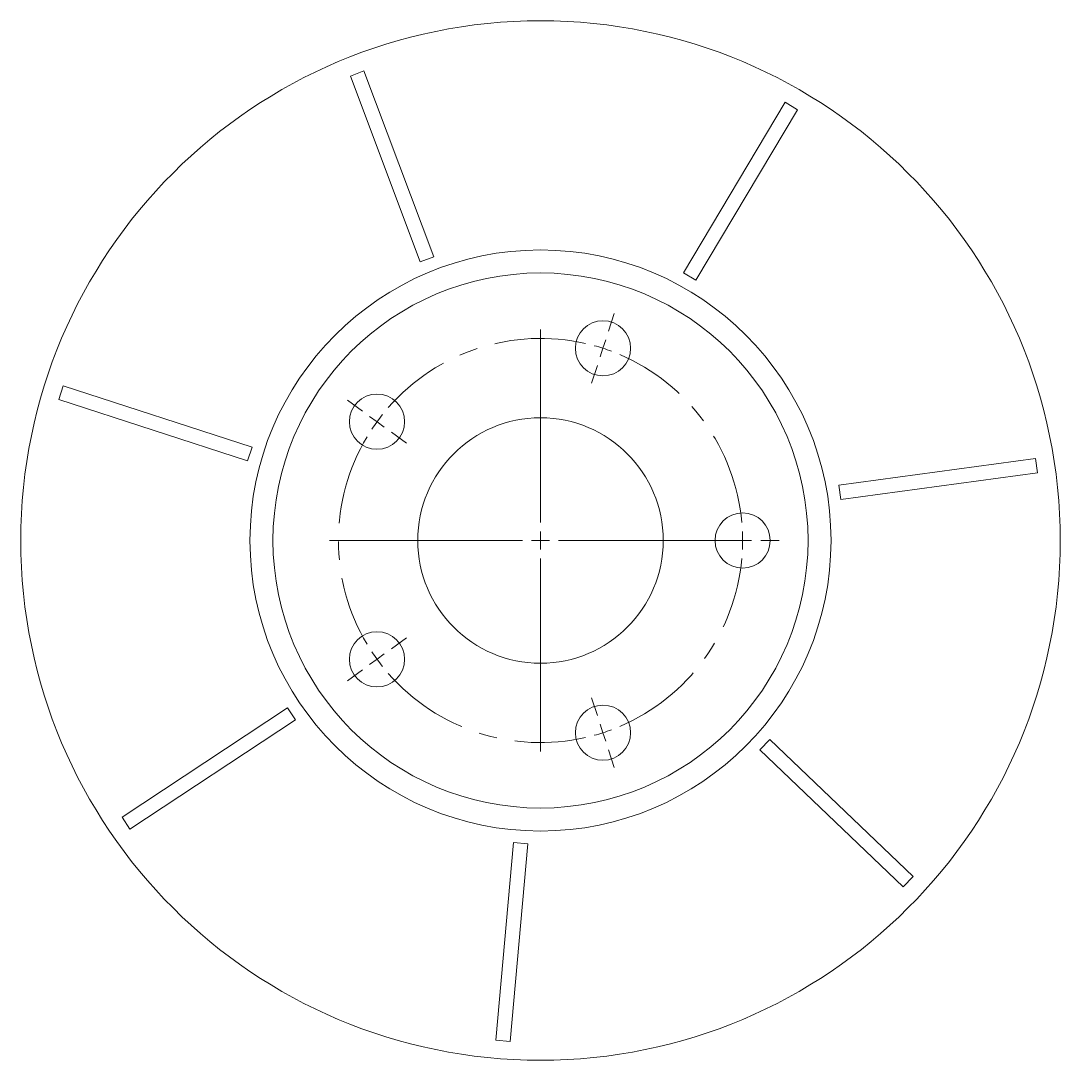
# Model space of a CAD drawing. Header units: millimetres. Extents: x -1654 to 1318, y -6 to 660.
# Drawn here: x -30.8 to 113.2, y 516 to 660 of the extents above; entities that cross this region are included whole.
import ezdxf

# ---------------------------------------------------------------- set-up
doc = ezdxf.new("R2010")
doc.units = ezdxf.units.MM
doc.linetypes.add('CENTERX2', pattern=[20.32, 12.7, -2.54, 2.54, -2.54])

# ---------------------------------------------------------------- blocks, each defined once
blk = doc.blocks.new('SW_CENTERMARKSYMBOL_0')
at = {"color": 0, "linetype": 'Continuous', "lineweight": 0}
for p, q in [((0.77, 55.64), (1.57, 58.09)), ((-8.65, 29.13), (-8.65, 55.88)), ((0, 53.26), (0.39, 54.45)), ((0, 53.26), (-0.39, 52.07)), ((-0.77, 50.88), (-1.57, 48.43)), ((-33.33, 44.56), (-35.41, 46.07)), ((-31.3, 43.09), (-32.32, 43.82)), ((-31.3, 43.09), (-30.29, 42.35)), ((-29.28, 41.62), (-27.2, 40.1)), ((-8.65, 26.63), (-8.65, 27.88)), ((-11.15, 26.63), (-37.9, 26.63)), ((-8.65, 26.63), (-9.9, 26.63)), ((-8.65, 26.63), (-8.65, 25.38)), ((-8.65, 26.63), (-7.4, 26.63)), ((-6.15, 26.63), (20.6, 26.63)), ((16.85, 26.63), (14.27, 26.63)), ((19.35, 26.63), (18.1, 26.63)), ((19.35, 26.63), (20.6, 26.63)), ((21.85, 26.63), (24.42, 26.63)), ((-8.65, 24.13), (-8.65, -2.62)), ((-29.28, 11.64), (-27.2, 13.15)), ((-31.3, 10.17), (-32.32, 9.44)), ((-31.3, 10.17), (-30.29, 10.91)), ((-33.33, 8.7), (-35.41, 7.19)), ((-0.77, 2.38), (-1.57, 4.83)), ((0, 0), (-0.39, 1.19)), ((0, 0), (0.39, -1.19)), ((0.77, -2.38), (1.57, -4.83))]:
    blk.add_line(p, q, dxfattribs=at)
at = {"color": 0, "linetype": 'CENTERX2', "lineweight": 0}
for start, end in [(77.1157, 138.8843), (5.1157, 66.8843), (149.1157, 210.8843), (293.1157, 354.8843), (221.1157, 282.8843)]:
    blk.add_arc((-8.65, 26.63), 28, start, end, dxfattribs=at)
at = {"color": 0, "linetype": 'Continuous', "lineweight": 0}
for start, end in [(72, 74.5578), (69.4422, 72), (141.4422, 144), (144, 146.5578), (0, 2.5578), (357.4422, 0), (213.4422, 216), (216, 218.5578), (285.4422, 288), (288, 290.5578)]:
    blk.add_arc((-8.65, 26.63), 28, start, end, dxfattribs=at)

msp = doc.modelspace()

# ---------------------------------------------------------------- linework, layer by layer
at = {"color": 7, "linetype": 'Continuous', "lineweight": 15}
for p, q in [((16.757, 653.0702), (14.885, 652.3662)), ((14.885, 652.3662), (24.5645, 626.626)), ((26.4365, 627.33), (16.757, 653.0702)), ((75.11, 648.7277), (61.0205, 625.1112)), ((76.8275, 647.703), (75.11, 648.7277)), ((62.7381, 624.0865), (76.8275, 647.703)), ((24.5645, 626.626), (26.4365, 627.33)), ((61.0205, 625.1112), (62.7381, 624.0865)), ((-24.8926, 609.4515), (-25.5094, 607.549)), ((1.2669, 600.9705), (-24.8926, 609.4515)), ((-25.5094, 607.549), (0.6501, 599.068)), ((0.6501, 599.068), (1.2669, 600.9705)), ((109.8149, 599.3733), (82.5662, 595.6642)), ((110.0847, 597.3916), (109.8149, 599.3733)), ((82.8359, 593.6825), (110.0847, 597.3916)), ((82.5662, 595.6642), (82.8359, 593.6825)), ((6.1827, 564.8573), (-16.7583, 549.6928)), ((7.2855, 563.1889), (6.1827, 564.8573)), ((-15.6554, 548.0243), (7.2855, 563.1889)), ((72.9771, 560.4593), (71.5959, 559.0128)), ((92.8663, 541.4679), (72.9771, 560.4593)), ((71.5959, 559.0128), (91.4851, 540.0214)), ((-16.7583, 549.6928), (-15.6554, 548.0243)), ((37.482, 546.1844), (35.0347, 518.7935)), ((37.0267, 518.6155), (39.4741, 546.0064)), ((39.4741, 546.0064), (37.482, 546.1844)), ((91.4851, 540.0214), (92.8663, 541.4679)), ((35.0347, 518.7935), (37.0267, 518.6155))]:
    msp.add_line(p, q, dxfattribs=at)
for centre, radius in [((41.2197, 588.0177), 72), ((41.2197, 588.0177), 40.25), ((41.2197, 588.0177), 37.0625), ((49.8722, 614.6473), 3.825), ((18.5672, 604.4757), 3.825), ((41.2197, 588.0177), 17), ((69.2197, 588.0177), 3.825), ((18.5672, 571.5597), 3.825), ((49.8722, 561.3881), 3.825)]:
    msp.add_circle(centre, radius, dxfattribs=at)

# ---------------------------------------------------------------- block references
at = {"color": 7, "linetype": 'Continuous', "lineweight": 0}
msp.add_blockref('SW_CENTERMARKSYMBOL_0', (49.8722, 561.3881), dxfattribs=at)

doc.saveas('drawing.dxf')
